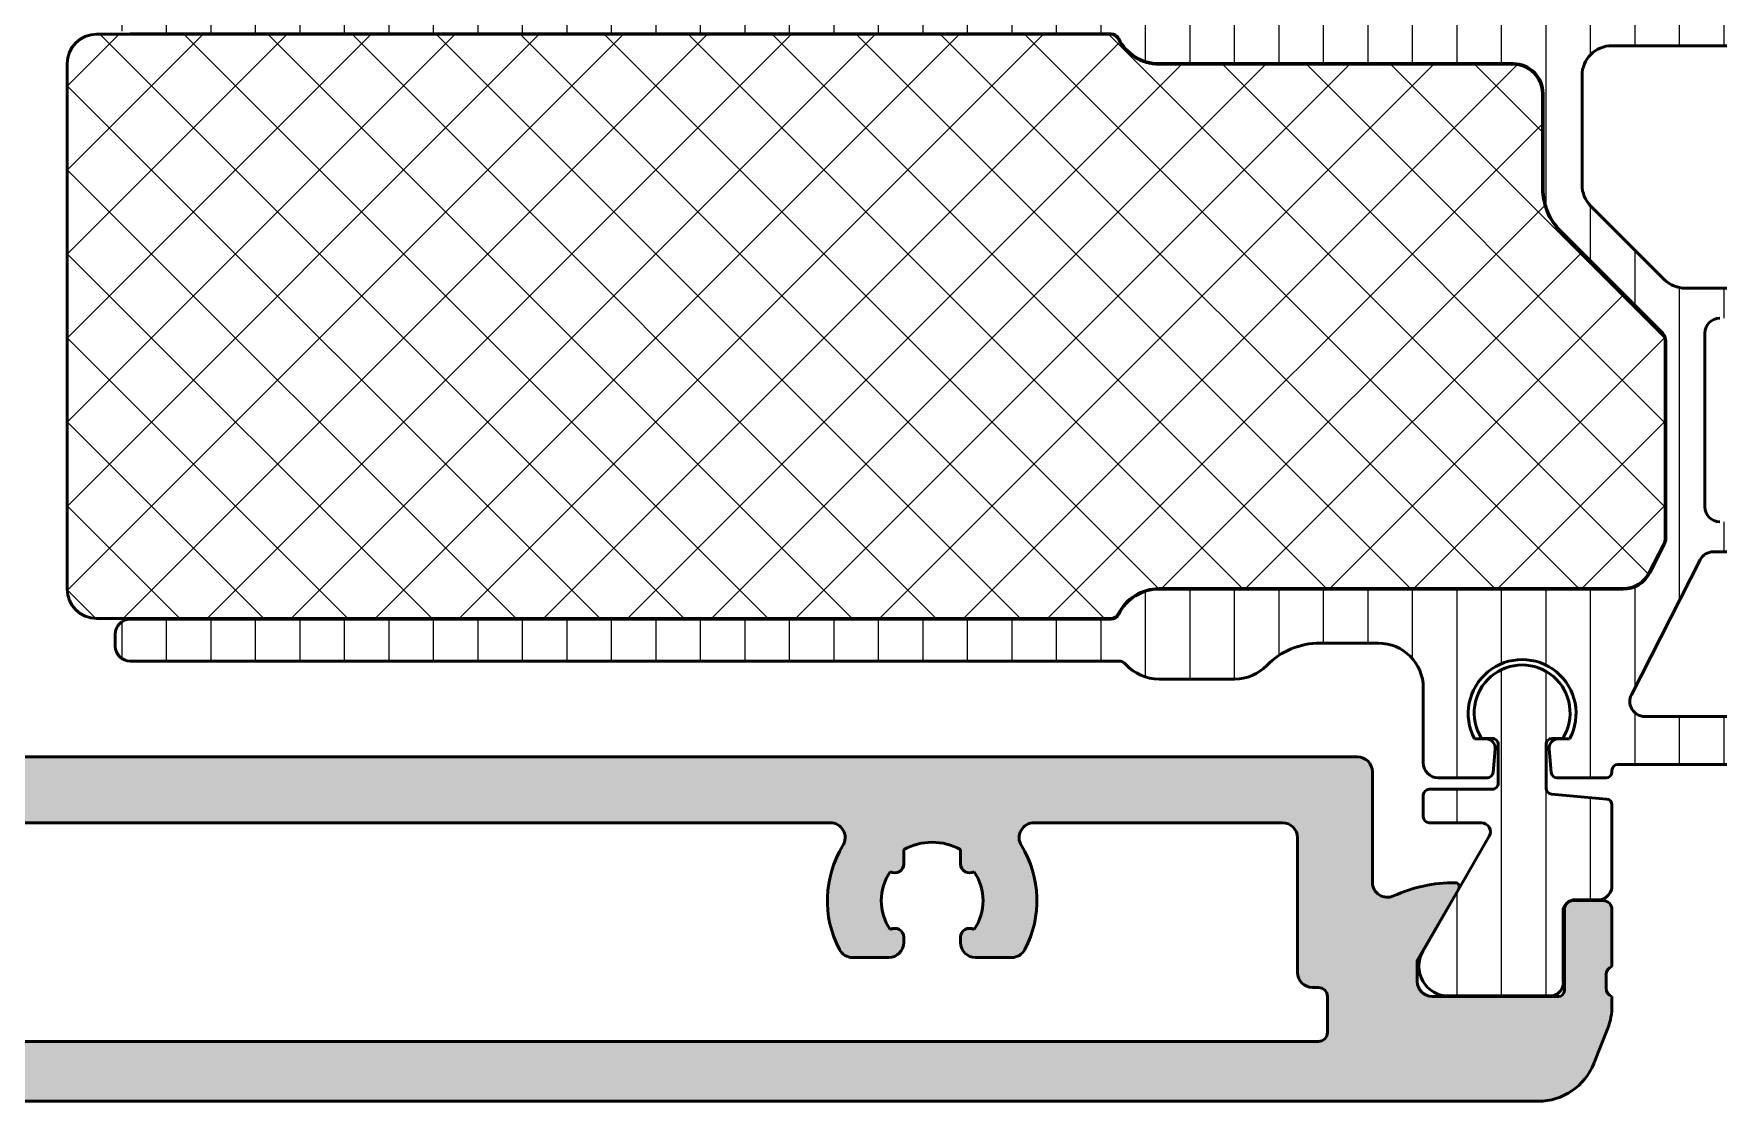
# Model space of a CAD drawing. Extents: x -30 to 140, y 11 to 85.
# Drawn here: x 55 to 111.3, y 11 to 46.6 of the extents above; entities that cross this region are included whole.
import ezdxf

# ---------------------------------------------------------------- set-up
doc = ezdxf.new("R2010")
doc.units = 0
for name, color, linetype, lineweight in [('0S-Alu contour', 7, 'Continuous', 50), ('0S-Alu hatch', 252, 'Continuous', 25), ('0S-Plastic contour', 254, 'Continuous', 50), ('0S-Plastic hatch', 253, 'Continuous', 25), ('0S-PT contour', 91, 'Continuous', 50), ('0S-PT hatch', 103, 'Continuous', 25)]:
    doc.layers.add(name, color=color, linetype=linetype, lineweight=lineweight)
pattern_1 = [(90, (0, 0), (-1.4859, 0), [])]

# ---------------------------------------------------------------- blocks, each defined once
blk = doc.blocks.new('278043__9C5BDE03_9BE9_496C_AF27_26D7BE25291F___FCA5C47A_2020_4D31_AAB7_E53B7F5C447A_')
at = {"layer": '0S-Plastic hatch'}
h = blk.add_hatch(dxfattribs=at)
h.set_pattern_fill('ANSI31', color=256, scale=0.4680000000000001, angle=45, style=0)
h.set_pattern_definition(pattern_1)
edge = h.paths.add_edge_path()
edge.add_line((112.0470673802755, 46.91981124402601), (116.5006572187617, 44.34852995191579))
edge.add_ellipse((116.4006572187618, 44.17532487115889), major_axis=(-0.1999999999999883, 0), ratio=1, start_angle=180, end_angle=240.00000000000938, ccw=False)
edge.add_line((116.6006572187617, 44.17532487115889), (116.6006572187617, 33.7203090151069))
edge.add_ellipse((115.6006572187617, 33.72030901510818), major_axis=(-1.000000000000056, 0), ratio=1, start_angle=177.4999999999268, end_angle=180, ccw=False)
edge.add_line((116.5997054403435, 33.67668962774156), (116.1424136980887, 23.20298677590379))
edge.add_ellipse((115.1433654765069, 23.2466061632691), major_axis=(-0.999999999999943, 0), ratio=1, start_angle=90, end_angle=177.5000000000015, ccw=False)
edge.add_line((115.1433654765069, 22.24660616326916), (107.9006572187617, 22.24660616326913))
edge.add_arc((107.9006572187617, 22.04660616326914), 0.1999999999999886, 90, 180)
edge.add_line((107.7006572187617, 22.04660616326914), (107.7006572187617, 21.99660616326913))
edge.add_ellipse((107.5006572187617, 21.99660616326913), major_axis=(-0.1999999999999886, 0), ratio=1, start_angle=90, end_angle=180, ccw=False)
edge.add_line((107.5006572187617, 21.79660616326914), (105.8702661658281, 21.79660616326913))
edge.add_ellipse((105.8702661658281, 21.99660616326911), major_axis=(-0.1999999999999886, 0), ratio=1, start_angle=4.999999999996703, end_angle=90, ccw=False)
edge.add_line((105.6710272262098, 21.97917501471959), (105.6017988093342, 22.77045944044482))
edge.add_ellipse((105.9006572187617, 22.79660616326913), major_axis=(-0.299999999999987, 0), ratio=1, start_angle=-90, end_angle=5.000000000002217, ccw=False)
edge.add_line((105.9006572187617, 23.09660616326912), (106.287320384024, 23.09660616326912))
edge.add_arc((104.7006572187617, 23.94660616326913), 1.800000000000008, 331.8213572594702, 568.17864274053)
edge.add_line((103.1139940534995, 23.09660616326912), (103.5006572187617, 23.09660616326912))
edge.add_ellipse((103.5006572187617, 22.79660616326913), major_axis=(-0.29999999999999, 0), ratio=1, start_angle=174.9999999999979, end_angle=270, ccw=False)
edge.add_line((103.7995156281892, 22.77045944044482), (103.7302872113136, 21.97917501471959))
edge.add_ellipse((103.5310482716953, 21.99660616326911), major_axis=(-0.1999999999999896, 0), ratio=1, start_angle=90, end_angle=175.0000000000034, ccw=False)
edge.add_line((103.5310482716953, 21.79660616326913), (101.9006572187617, 21.79660616326913))
edge.add_ellipse((101.9006572187617, 22.29660616326913), major_axis=(-0.5, 0), ratio=1, start_angle=0, end_angle=90, ccw=False)
edge.add_line((101.4006572187617, 22.29660616326913), (101.4006572187617, 24.79660616326913))
edge.add_arc((99.90065721876172, 24.79660616326913), 1.5, 0, 90)
edge.add_line((99.90065721876172, 26.29660616326912), (97.95722859017889, 26.29660616326912))
edge.add_arc((97.95722859017891, 23.79660616326913), 2.499999999999985, 90.00000000000063, 135.5729959991945)
edge.add_ellipse((95.10065721876173, 26.59660616326914), major_axis=(-1.500000000000047, 0), ratio=1, start_angle=90, end_angle=135.5729959991947, ccw=False)
edge.add_line((95.10065721876173, 25.0966061632691), (92.57565721876176, 25.09660616326912))
edge.add_ellipse((92.57565721876173, 26.59660616326911), major_axis=(-1.499999999999985, 0), ratio=1, start_angle=41.810314895779584, end_angle=90.00000000000108, ccw=False)
edge.add_arc((91.23401643226188, 25.39660616326911), 0.300000000000018, 41.81031489577684, 90)
edge.add_line((91.23401643226188, 25.69660616326912), (58.22565721876177, 25.69660616326912))
edge.add_ellipse((58.22565721876177, 26.19660616326912), major_axis=(-0.5, 0), ratio=1, start_angle=0, end_angle=90, ccw=False)
edge.add_line((57.72565721876176, 26.19660616326912), (57.72565721876176, 26.59660616326912))
edge.add_ellipse((58.22565721876177, 26.59660616326912), major_axis=(-0.5, 0), ratio=1, start_angle=270, end_angle=360, ccw=False)
edge.add_line((58.22565721876177, 27.09660616326913), (90.96320566910207, 27.09660616326912))
edge.add_arc((90.96320566910202, 27.3966061632691), 0.2999999999999829, 270.0000000000054, 333.6122000387632)
edge.add_ellipse((92.5756572187617, 26.5966061632691), major_axis=(-1.499999999999991, 0), ratio=1, start_angle=269.99999999999784, end_angle=333.61220003875513, ccw=False)
edge.add_line((92.57565721876176, 28.09660616326909), (108.0726157114307, 28.09660616326912))
edge.add_arc((108.0726157114307, 29.09660616326913), 1.000000000000014, 269.9999999999984, 333.0000000000004)
edge.add_line((108.9636222356191, 28.64261566352958), (109.4461604808559, 29.58965029293941))
edge.add_arc((109.0006572187617, 29.8166455428092), 0.500000000000001, 332.9999999999983, 360)
edge.add_line((109.5006572187617, 29.8166455428092), (109.5006572187617, 36.33949938208256))
edge.add_arc((109.0006572187617, 36.33949938208257), 0.5, 0, 44.99999999999942)
edge.add_line((109.354210609355, 36.69305277267584), (105.9864436563886, 40.06081972564221))
edge.add_ellipse((107.4006572187617, 41.4750332880153), major_axis=(-2.000000000000006, 0), ratio=1, start_angle=0, end_angle=44.99999999999977, ccw=False)
edge.add_line((105.4006572187617, 41.4750332880153), (105.4006572187617, 44.64660616326912))
edge.add_arc((104.4006572187617, 44.64660616326912), 1, 0, 90)
edge.add_line((104.4006572187617, 45.64660616326912), (92.57565721876176, 45.64660616326912))
edge.add_ellipse((92.57565721876176, 47.14660616326913), major_axis=(-1.500000000000013, 0), ratio=1, start_angle=26.38779996124339, end_angle=90, ccw=False)
edge.add_arc((90.96320566910208, 46.3466061632691), 0.2999999999999679, 26.38779996124898, 90.00000000000543)
edge.add_line((90.96320566910207, 46.64660616326907), (58.22565721876177, 46.64660616326911))
edge.add_ellipse((58.22565721876177, 47.14660616326912), major_axis=(-0.5, 0), ratio=1, start_angle=0, end_angle=90, ccw=False)
edge.add_line((57.72565721876176, 47.14660616326912), (57.72565721876176, 47.54660616326912))
edge.add_ellipse((58.22565721876177, 47.54660616326912), major_axis=(-0.5, 0), ratio=1, start_angle=270, end_angle=360, ccw=False)
edge.add_line((58.22565721876177, 48.04660616326913), (91.23401643226188, 48.04660616326913))
edge.add_arc((91.23401643226188, 48.34660616326914), 0.3000000000000114, 270, 318.1896851042229)
edge.add_ellipse((92.57565721876176, 47.14660616326913), major_axis=(-1.499999999999993, 0), ratio=1, start_angle=270, end_angle=318.18968510422116, ccw=False)
edge.add_line((92.57565721876176, 48.64660616326912), (95.10065721876173, 48.64660616326911))
edge.add_ellipse((95.10065721876173, 47.14660616326909), major_axis=(-1.500000000000021, 0), ratio=1, start_angle=224.4270040008054, end_angle=270, ccw=False)
edge.add_arc((97.95722859017891, 49.9466061632691), 2.499999999999992, 224.4270040008054, 269.9999999999993)
edge.add_line((97.95722859017889, 47.4466061632691), (102.5006572187617, 47.44660616326913))
edge.add_arc((102.5006572187617, 47.74660616326912), 0.29999999999999, 270.0000000000054, 360)
edge.add_line((102.8006572187617, 47.74660616326912), (102.8006572187617, 47.90000362289069))
edge.add_arc((101.8731864279896, 47.84372602563975), 0.9291766439637967, 3.472368269803575, 19.72559873890161)
edge.add_line((102.7478388402926, 48.15733787704254), (101.398800734616, 50.49394041742098))
edge.add_ellipse((102.2038188556254, 51.00195101824224), major_axis=(-0.9519080552765451, 0), ratio=1, start_angle=-92.82036126181958, end_angle=32.25417384029453, ccw=False)
edge.add_line((102.2506572187617, 51.95270604107362), (105.6006572187617, 51.95270604107362))
edge.add_ellipse((105.6660512639574, 51.54559584293315), major_axis=(-0.4123288670188256, 0), ratio=1, start_angle=171.7747773800912, end_angle=279.1254597523119, ccw=False)
edge.add_line((106.0741386470877, 51.48660616326914), (106.0741386470878, 49.08660616326912))
edge.add_arc((106.4605448254495, 49.1576458910459), 0.3928821421223898, 190.4173450476621, 261.2321391847697)
edge.add_line((106.4006572187617, 48.7693549535211), (107.2006572187617, 48.7693549535211))
edge.add_ellipse((107.2289095641947, 48.2983086679163), major_axis=(-0.4718927825306658, 0), ratio=1, start_angle=178.5789719701519, end_angle=273.4323660506276, ccw=False)
edge.add_line((107.7006572187617, 48.28660616326914), (107.7006572187617, 47.14660616326912))
edge.add_arc((107.9006572187617, 47.14660616326912), 0.1999999999999886, 180, 270)
edge.add_line((107.9006572187617, 46.94660616326912), (111.9470673802755, 46.94660616326912))
edge.add_ellipse((111.9470673802755, 46.74660616326908), major_axis=(-0.2000000000000384, 0), ratio=1, start_angle=239.99999999999932, end_angle=270, ccw=False)
edge = h.paths.add_edge_path()
edge.add_line((115.4006572187617, 44.17532487115892), (112.0451435916288, 46.11263156705356))
edge.add_arc((111.5451435916288, 45.24660616326912), 1.000000000000001, 60.00000000000006, 90)
edge.add_line((111.5451435916288, 46.24660616326912), (107.7006572187617, 46.24660616326912))
edge.add_arc((107.7006572187617, 45.24660616326912), 1, 90, 180)
edge.add_line((106.7006572187617, 45.24660616326912), (106.7006572187617, 41.59929735672722))
edge.add_arc((107.7006572187617, 41.59929735672722), 1, 180, 224.9999999999994)
edge.add_line((106.9935504375752, 40.89219057554069), (109.4462416310333, 38.43949938208258))
edge.add_arc((110.1533484122198, 39.14660616326913), 1.000000000000003, 224.9999999999997, 270)
edge.add_line((110.1533484122198, 38.14660616326913), (114.9006572187617, 38.14660616326911))
edge.add_arc((114.9006572187617, 39.14660616326912), 1.000000000000007, 270, 360)
edge.add_line((115.9006572187617, 39.14660616326912), (115.9006572187617, 43.30929946737447))
edge.add_arc((114.9006572187617, 43.30929946737447), 1, 0, 60.00000000000006)
edge = h.paths.add_edge_path()
edge.add_line((115.5116043271281, 24.8029867759038), (115.6872003305529, 28.82479646958646))
edge.add_arc((115.1876762197619, 28.84660616326911), 0.5000000000000284, 357.5000000000017, 450)
edge.add_line((115.1876762197619, 29.34660616326914), (111.0877478144333, 29.34660616326912))
edge.add_arc((111.0877478144333, 28.84660616326913), 0.4999999999999929, 90, 153.0000000000004)
edge.add_line((110.6422445523391, 29.0736014131389), (108.3493800296142, 24.5736014131389))
edge.add_arc((108.7948832917084, 24.34660616326913), 0.4999999999999914, 153.0000000000004, 270)
edge.add_line((108.7948832917084, 23.84660616326914), (114.5125561055462, 23.84660616326913))
edge.add_arc((114.5125561055463, 24.84660616326914), 1.000000000000007, 269.9999999999968, 357.4999999999999)
edge = h.paths.add_edge_path()
edge.add_line((110.8006572187617, 36.64660616326912), (110.8006572187617, 30.84660616326913))
edge.add_arc((111.3006572187617, 30.84660616326913), 0.5, 180, 270)
edge.add_line((111.3006572187617, 30.34660616326912), (115.2749981055789, 30.34660616326912))
edge.add_arc((115.2749981055789, 30.84660616326914), 0.5000000000000142, 270, 357.4999999999982)
edge.add_line((115.7745222163698, 30.82479646958645), (115.9006572187617, 33.71376299182024))
edge.add_line((115.9006572187617, 33.71376299182024), (115.9006572187617, 36.64660616326911))
edge.add_arc((115.4006572187617, 36.64660616326911), 0.5, 0, 90)
edge.add_line((115.4006572187617, 37.14660616326912), (111.3006572187617, 37.14660616326912))
edge.add_arc((111.3006572187617, 36.64660616326912), 0.5, 90, 180)
at = {"layer": '0S-Alu contour', "color": 7}
for points in [[(111.5451435916288, 46.24660616326912), (107.7006572187617, 46.24660616326912)], [(106.7006572187617, 45.24660616326912), (106.7006572187617, 41.59929735672722)], [(106.9935504375752, 40.89219057554069), (109.4462416310333, 38.43949938208258)], [(110.1533484122198, 38.14660616326913), (114.9006572187617, 38.14660616326911)], [(110.8006572187617, 36.64660616326912), (110.8006572187617, 30.84660616326913)], [(115.1876762197619, 29.34660616326914), (111.0877478144333, 29.34660616326912)], [(110.6422445523391, 29.0736014131389), (108.3493800296142, 24.5736014131389)], [(108.7948832917084, 23.84660616326914), (114.5125561055462, 23.84660616326913)]]:
    blk.add_lwpolyline(points, dxfattribs=at)
for centre, radius, start, end in [((107.7006572187617, 45.24660616326912), 1, 90, 180), ((107.7006572187617, 41.59929735672722), 1, 180, 224.9999999999994), ((110.1533484122198, 39.14660616326913), 1.000000000000003, 224.9999999999997, 270), ((111.3006572187617, 36.64660616326912), 0.5, 90, 180), ((111.3006572187617, 30.84660616326913), 0.5, 180, 270), ((111.0877478144333, 28.84660616326913), 0.4999999999999929, 90, 153.0000000000004), ((108.7948832917084, 24.34660616326913), 0.4999999999999914, 153.0000000000004, 270)]:
    blk.add_arc(centre, radius, start, end, dxfattribs=at)
at = {"layer": '0S-Plastic contour', "color": 7}
for points in [[(90.96320566910207, 46.64660616326907), (58.22565721876177, 46.64660616326911)], [(104.4006572187617, 45.64660616326912), (92.57565721876176, 45.64660616326912)], [(105.4006572187617, 41.4750332880153), (105.4006572187617, 44.64660616326912)], [(109.354210609355, 36.69305277267584), (105.9864436563886, 40.06081972564221)], [(109.5006572187617, 29.8166455428092), (109.5006572187617, 36.33949938208256)], [(108.9636222356191, 28.64261566352958), (109.4461604808559, 29.58965029293941)], [(92.57565721876176, 28.09660616326909), (108.0726157114307, 28.09660616326912)], [(58.22565721876177, 27.09660616326913), (90.96320566910207, 27.09660616326912)], [(57.72565721876176, 26.19660616326912), (57.72565721876176, 26.59660616326912)], [(99.90065721876172, 26.29660616326912), (97.95722859017889, 26.29660616326912)], [(91.23401643226188, 25.69660616326912), (58.22565721876177, 25.69660616326912)], [(95.10065721876173, 25.0966061632691), (92.57565721876176, 25.09660616326912)], [(101.4006572187617, 22.29660616326913), (101.4006572187617, 24.79660616326913)], [(103.1139940534995, 23.09660616326912), (103.5006572187617, 23.09660616326912)], [(105.9006572187617, 23.09660616326912), (106.287320384024, 23.09660616326912)], [(103.7995156281892, 22.77045944044482), (103.7302872113136, 21.97917501471959)], [(105.6710272262098, 21.97917501471959), (105.6017988093342, 22.77045944044482)], [(107.7006572187617, 22.04660616326914), (107.7006572187617, 21.99660616326913)], [(115.1433654765069, 22.24660616326916), (107.9006572187617, 22.24660616326913)], [(103.5310482716953, 21.79660616326913), (101.9006572187617, 21.79660616326913)], [(107.5006572187617, 21.79660616326914), (105.8702661658281, 21.79660616326913)]]:
    blk.add_lwpolyline(points, dxfattribs=at)
for centre, radius, start, end in [((90.96320566910208, 46.3466061632691), 0.2999999999999679, 26.38779996124898, 90.00000000000543), ((104.4006572187617, 44.64660616326912), 1, 0, 90), ((109.0006572187617, 36.33949938208257), 0.5, 0, 44.99999999999942), ((109.0006572187617, 29.8166455428092), 0.500000000000001, 332.9999999999983, 0), ((108.0726157114307, 29.09660616326913), 1.000000000000014, 269.9999999999984, 333.0000000000004), ((90.96320566910202, 27.3966061632691), 0.2999999999999829, 270.0000000000054, 333.6122000387632), ((97.95722859017891, 23.79660616326913), 2.499999999999985, 90.00000000000063, 135.5729959991945), ((99.90065721876172, 24.79660616326913), 1.5, 0, 90), ((91.23401643226188, 25.39660616326911), 0.300000000000018, 41.81031489577684, 90), ((104.7006572187617, 23.94660616326913), 1.800000000000008, 331.8213572594702, 208.17864274053), ((107.9006572187617, 22.04660616326914), 0.1999999999999886, 90, 180)]:
    blk.add_arc(centre, radius, start, end, dxfattribs=at)
at = {"layer": '0S-Plastic contour', "color": 7, "extrusion": (0, 0, -1)}
for centre, radius, start, end in [((-92.57565721876176, 47.14660616326913), 1.500000000000014, 270, 333.6122000387566), ((-107.4006572187617, 41.4750332880153), 2.000000000000006, 315.0000000000002, 0), ((-92.5756572187617, 26.5966061632691), 1.499999999999992, 26.38779996124485, 90.00000000000217), ((-58.22565721876177, 26.59660616326912), 0.5, 0, 90), ((-58.22565721876177, 26.19660616326912), 0.5, 270, 0), ((-92.57565721876173, 26.59660616326911), 1.499999999999985, 269.9999999999989, 318.1896851042204), ((-95.10065721876173, 26.59660616326914), 1.500000000000047, 224.4270040008053, 270), ((-103.5006572187617, 22.79660616326913), 0.29999999999999, 90, 185.0000000000022), ((-105.9006572187617, 22.79660616326913), 0.299999999999987, 354.9999999999978, 90), ((-101.9006572187617, 22.29660616326913), 0.5, 270, 0), ((-103.5310482716953, 21.99660616326911), 0.1999999999999897, 184.9999999999967, 270), ((-105.8702661658281, 21.99660616326911), 0.1999999999999886, 270, 355.0000000000033), ((-107.5006572187617, 21.99660616326913), 0.1999999999999886, 180, 270)]:
    blk.add_arc(centre, radius, start, end, dxfattribs=at)
blk = doc.blocks.new('469790__E13E4C7F_31AE_49F0_831B_5A874413CF0D_')
at = {"layer": '0S-Alu hatch'}
h = blk.add_hatch(color=256, dxfattribs=at)
edge = h.paths.add_edge_path()
edge.add_arc((105.2359435167633, 12.99660616326912), 1.999999999999985, 270, 338.4999999999999)
edge.add_line((107.0967786527273, 12.26360370982053), (107.5614795142471, 13.44331557403116))
edge.add_arc((105.7006443782831, 14.17631802747978), 1.999999999999972, 338.4999999999989, 360)
edge.add_line((107.7006443782831, 14.17631802747978), (107.7006443782831, 14.49660616326913))
edge.add_ellipse((107.8006443782831, 14.77944887574374), major_axis=(-0.2999999999999842, 0), ratio=1, start_angle=0, end_angle=70.52877936550942, ccw=False)
edge.add_line((107.5006443782831, 14.77944887574374), (107.5006443782831, 15.2137634507945))
edge.add_ellipse((107.8006443782831, 15.2137634507945), major_axis=(-0.3000000000000114, 0), ratio=1, start_angle=289.47122063449484, end_angle=360, ccw=False)
edge.add_line((107.7006443782831, 15.49660616326912), (107.7006443782831, 17.39660616326908))
edge.add_arc((107.400644378283, 17.39660616326908), 0.3000000000000398, 0, 89.99999999999459)
edge.add_line((107.400644378283, 17.69660616326912), (106.4106443782831, 17.69660616326912))
edge.add_arc((106.4106443782831, 17.39660616326908), 0.3000000000000398, 90, 180)
edge.add_line((106.1106443782831, 17.39660616326908), (106.1106443782831, 14.69660616326912))
edge.add_ellipse((105.9106443782831, 14.69660616326912), major_axis=(-0.200000000000017, 0), ratio=1, start_angle=90, end_angle=180, ccw=False)
edge.add_line((105.9106443782831, 14.49660616326911), (101.7006443782513, 14.49660616326912))
edge.add_ellipse((101.7006443782513, 14.99660616327178), major_axis=(-0.5000000000026575, 0), ratio=1, start_angle=0, end_angle=89.9999999999967, ccw=False)
edge.add_line((101.2006443782486, 14.99660616327178), (101.2006443782486, 15.69660616327549))
edge.add_line((101.2006443782486, 15.69660616327549), (102.5821398358783, 18.08942648631573))
edge.add_arc((102.462524593607, 18.15848637864025), 0.1381197846490298, 329.9999999999987, 450)
edge.add_arc((102.462524593607, 13.29660616328929), 4.999999999999971, 89.99999999999969, 114.2834416683106)
edge.add_ellipse((100.200644378283, 18.30997807164857), major_axis=(-0.4999999999999989, 0), ratio=1, start_angle=0, end_angle=114.28344166831411, ccw=False)
edge.add_line((99.70064437828307, 18.30997807164857), (99.70064437828312, 21.99660616326913))
edge.add_arc((99.2006443782831, 21.99660616326913), 0.5, 0, 90)
edge.add_line((99.2006443782831, 22.49660616326913), (10.80064437828307, 22.49660616326913))
edge.add_arc((10.80064437828307, 21.99660616326913), 0.5, 90, 180)
edge.add_line((10.30064437828307, 21.99660616326913), (10.30064437828307, 18.30997807164857))
edge.add_ellipse((9.800644378283096, 18.30997807164857), major_axis=(-0.4999999999999716, 0), ratio=1, start_angle=65.71655833168609, end_angle=180, ccw=False)
edge.add_arc((7.538764162959182, 13.29660616328929), 4.99999999999997, 65.71655833168934, 90.00000000000033)
edge.add_arc((7.538764162959154, 18.15848637864025), 0.1381197846490352, 90, 209.9999999999998)
edge.add_line((7.419148920687852, 18.08942648631573), (8.800644378317543, 15.69660616327549))
edge.add_line((8.800644378317543, 15.69660616327549), (8.800644378317543, 14.99660616327178))
edge.add_ellipse((8.300644378314871, 14.99660616327178), major_axis=(-0.5000000000026718, 0), ratio=1, start_angle=90.00000000000318, end_angle=180, ccw=False)
edge.add_line((8.3006443783149, 14.49660616326911), (4.090644378283087, 14.49660616326912))
edge.add_ellipse((4.090644378283059, 14.69660616326912), major_axis=(-0.2000000000000028, 0), ratio=1, start_angle=0, end_angle=90.00000000000807, ccw=False)
edge.add_line((3.890644378283056, 14.69660616326912), (3.89064437828307, 17.39660616326908))
edge.add_arc((3.59064437828303, 17.39660616326908), 0.3000000000000398, 0, 90)
edge.add_line((3.59064437828303, 17.69660616326912), (2.600644378283135, 17.69660616326912))
edge.add_arc((2.600644378283135, 17.39660616326907), 0.3000000000000682, 90, 180)
edge.add_line((2.300644378283067, 17.39660616326907), (2.300644378283067, 15.49660616326912))
edge.add_ellipse((2.200644378283072, 15.21376345079447), major_axis=(-0.3000000000000243, 0), ratio=1, start_angle=180, end_angle=250.5287793655121, ccw=False)
edge.add_line((2.500644378283098, 15.21376345079447), (2.500644378283084, 14.77944887574374))
edge.add_ellipse((2.200644378283101, 14.77944887574375), major_axis=(-0.2999999999999829, 0), ratio=1, start_angle=109.4712206344833, end_angle=180, ccw=False)
edge.add_line((2.30064437828306, 14.49660616326913), (2.300644378283067, 14.17631802747979))
edge.add_arc((4.300644378283067, 14.17631802747975), 2, 180, 201.4999999999986)
edge.add_line((2.439809242319, 13.4433155740312), (2.904510103838845, 12.26360370982051))
edge.add_arc((4.765345239802883, 12.99660616326909), 1.999999999999982, 201.4999999999997, 270)
edge.add_line((4.765345239802883, 10.9966061632691), (105.2359435167633, 10.99660616326912))
edge = h.paths.add_edge_path()
edge.add_arc((12.30064437828306, 15.29660616326913), 0.5, 270, 360)
edge.add_line((12.80064437828307, 15.29660616326913), (12.80064437828307, 19.79660616326913))
edge.add_ellipse((13.30064437828307, 19.79660616326913), major_axis=(-0.5, 0), ratio=1, start_angle=270, end_angle=360, ccw=False)
edge.add_line((13.30064437828307, 20.29660616326913), (21.59623547217322, 20.29660616326913))
edge.add_ellipse((21.59623547217322, 19.79660616326913), major_axis=(-0.4999999999999997, 0), ratio=1, start_angle=148.3317567464599, end_angle=270, ccw=False)
edge.add_arc((25.00064437828309, 17.69660616326914), 3.500000000000017, 148.3317567464584, 207.8181392846536)
edge.add_arc((22.34734454599874, 16.29660616326914), 0.5000000000000046, 207.8181392846542, 270)
edge.add_line((22.34734454599874, 15.79660616326914), (23.55064437828307, 15.79660616326914))
edge.add_arc((23.55064437828307, 16.29660616326914), 0.5, 270, 360)
edge.add_line((24.05064437828307, 16.29660616326914), (24.05064437828304, 16.47186129187756))
edge.add_arc((23.75064437828306, 16.47186129187756), 0.2999999999999829, 0, 119.9377964112664)
edge.add_ellipse((25.00064437828306, 17.69660616326914), major_axis=(-1.700000000000005, 0), ratio=1, start_angle=-34.57708161194631, end_angle=34.57708161194671, ccw=False)
edge.add_arc((23.75064437828306, 18.92135103466072), 0.2999999999999825, 240.0622035887349, 360)
edge.add_line((24.05064437828304, 18.92135103466072), (24.05064437828304, 19.39954479986176))
edge.add_ellipse((25.00064437828306, 17.69660616326914), major_axis=(-1.949999999999976, 0), ratio=1, start_angle=240.8446345737171, end_angle=299.1553654262837, ccw=False)
edge.add_line((25.95064437828304, 19.39954479986176), (25.95064437828308, 18.92135103466072))
edge.add_arc((26.25064437828306, 18.92135103466072), 0.2999999999999829, 180, 299.9377964112664)
edge.add_ellipse((25.00064437828306, 17.69660616326914), major_axis=(-1.700000000000005, 0), ratio=1, start_angle=145.4229183880537, end_angle=214.5770816119467, ccw=False)
edge.add_arc((26.25064437828306, 16.47186129187754), 0.3000000000000072, 60.0622035887363, 180)
edge.add_line((25.95064437828305, 16.47186129187754), (25.95064437828304, 16.29660616326917))
edge.add_arc((26.45064437828305, 16.29660616326914), 0.5, 180, 270)
edge.add_line((26.45064437828305, 15.79660616326914), (27.6539442105674, 15.79660616326914))
edge.add_arc((27.6539442105674, 16.29660616326913), 0.4999999999999716, 270, 332.1818607153462)
edge.add_arc((25.00064437828303, 17.69660616326912), 3.500000000000018, 332.1818607153466, 391.6682432535413)
edge.add_ellipse((28.40505328439289, 19.79660616326913), major_axis=(-0.5, 0), ratio=1, start_angle=-90, end_angle=31.66824325354378, ccw=False)
edge.add_line((28.40505328439289, 20.29660616326913), (81.59623547217325, 20.29660616326913))
edge.add_ellipse((81.5962354721732, 19.79660616326914), major_axis=(-0.5000000000000071, 0), ratio=1, start_angle=148.3317567464585, end_angle=269.99999999999676, ccw=False)
edge.add_arc((85.00064437828308, 17.69660616326915), 3.50000000000001, 148.3317567464586, 207.818139284654)
edge.add_arc((82.34734454599877, 16.29660616326914), 0.5000000000000046, 207.8181392846538, 270)
edge.add_line((82.34734454599877, 15.79660616326914), (83.55064437828312, 15.79660616326914))
edge.add_arc((83.55064437828312, 16.29660616326914), 0.5, 270, 360)
edge.add_line((84.05064437828312, 16.29660616326914), (84.05064437828305, 16.47186129187756))
edge.add_arc((83.75064437828308, 16.47186129187757), 0.2999999999999545, 0, 119.937796411263)
edge.add_ellipse((85.00064437828313, 17.69660616326914), major_axis=(-1.700000000000005, 0), ratio=1, start_angle=-34.57708161194631, end_angle=34.57708161194671, ccw=False)
edge.add_arc((83.75064437828308, 18.9213510346607), 0.2999999999999807, 240.0622035887383, 360)
edge.add_line((84.05064437828305, 18.9213510346607), (84.05064437828305, 19.39954479986176))
edge.add_ellipse((85.00064437828308, 17.69660616326911), major_axis=(-1.950000000000015, 0), ratio=1, start_angle=240.8446345737167, end_angle=299.1553654262833, ccw=False)
edge.add_line((85.95064437828312, 19.39954479986176), (85.95064437828312, 18.92135103466072))
edge.add_arc((86.25064437828313, 18.92135103466072), 0.2999999999999829, 180, 299.9377964112664)
edge.add_ellipse((85.00064437828313, 17.69660616326914), major_axis=(-1.700000000000005, 0), ratio=1, start_angle=145.4229183880537, end_angle=214.5770816119467, ccw=False)
edge.add_arc((86.25064437828313, 16.47186129187754), 0.3000000000000072, 60.0622035887363, 180)
edge.add_line((85.95064437828312, 16.47186129187754), (85.95064437828312, 16.29660616326917))
edge.add_arc((86.4506443782831, 16.29660616326914), 0.5, 180, 270)
edge.add_line((86.4506443782831, 15.79660616326914), (87.6539442105674, 15.79660616326914))
edge.add_arc((87.6539442105674, 16.29660616326914), 0.5, 270, 332.1818607153462)
edge.add_arc((85.00064437828308, 17.69660616326915), 3.500000000000005, 332.181860715346, 391.6682432535415)
edge.add_ellipse((88.40505328439295, 19.79660616326913), major_axis=(-0.5, 0), ratio=1, start_angle=-90, end_angle=31.668243253539288, ccw=False)
edge.add_line((88.40505328439295, 20.29660616326913), (96.7006443782831, 20.29660616326913))
edge.add_ellipse((96.7006443782831, 19.79660616326913), major_axis=(-0.5, 0), ratio=1, start_angle=180, end_angle=270, ccw=False)
edge.add_line((97.20064437828312, 19.79660616326913), (97.20064437828312, 15.29660616326913))
edge.add_arc((97.7006443782831, 15.29660616326913), 0.5, 180, 270)
edge.add_line((97.7006443782831, 14.79660616326913), (97.9006443782486, 14.79660616326913))
edge.add_ellipse((97.9006443782486, 14.49660616326912), major_axis=(-0.3000000000000114, 0), ratio=1, start_angle=180, end_angle=270, ccw=False)
edge.add_line((98.20064437824861, 14.49660616326912), (98.20064437824861, 13.29660616326914))
edge.add_ellipse((97.9006443782486, 13.29660616326916), major_axis=(-0.3000000000000114, 0), ratio=1, start_angle=90, end_angle=180, ccw=False)
edge.add_line((97.9006443782486, 12.99660616326915), (12.10064437831752, 12.99660616326912))
edge.add_ellipse((12.10064437831752, 13.29660616326913), major_axis=(-0.3000000000000114, 0), ratio=1, start_angle=0, end_angle=90, ccw=False)
edge.add_line((11.80064437831751, 13.29660616326913), (11.80064437831751, 14.49660616326913))
edge.add_ellipse((12.10064437831752, 14.49660616326912), major_axis=(-0.3000000000000114, 0), ratio=1, start_angle=270, end_angle=360, ccw=False)
edge.add_line((12.10064437831752, 14.79660616326913), (12.30064437828306, 14.79660616326913))
at = {"layer": '0S-Alu contour', "color": 7}
for points in [[(99.2006443782831, 22.49660616326913), (10.80064437828307, 22.49660616326913)], [(99.70064437828307, 18.30997807164857), (99.70064437828312, 21.99660616326913)], [(28.40505328439289, 20.29660616326913), (81.59623547217325, 20.29660616326913)], [(88.40505328439295, 20.29660616326913), (96.7006443782831, 20.29660616326913)], [(97.20064437828312, 19.79660616326913), (97.20064437828312, 15.29660616326913)], [(84.05064437828305, 18.9213510346607), (84.05064437828305, 19.39954479986176)], [(85.95064437828312, 19.39954479986176), (85.95064437828312, 18.92135103466072)], [(101.2006443782486, 14.99660616327178), (101.2006443782486, 15.69660616327549), (102.5821398358783, 18.08942648631573)], [(107.400644378283, 17.69660616326912), (106.4106443782831, 17.69660616326912)], [(106.1106443782831, 17.39660616326908), (106.1106443782831, 14.69660616326912)], [(107.7006443782831, 15.49660616326912), (107.7006443782831, 17.39660616326908)], [(84.05064437828312, 16.29660616326914), (84.05064437828305, 16.47186129187756)], [(85.95064437828312, 16.47186129187754), (85.95064437828312, 16.29660616326917)], [(82.34734454599877, 15.79660616326914), (83.55064437828312, 15.79660616326914)], [(86.4506443782831, 15.79660616326914), (87.6539442105674, 15.79660616326914)], [(107.5006443782831, 14.77944887574374), (107.5006443782831, 15.2137634507945)], [(97.7006443782831, 14.79660616326913), (97.9006443782486, 14.79660616326913)], [(98.20064437824861, 14.49660616326912), (98.20064437824861, 13.29660616326914)], [(105.9106443782831, 14.49660616326911), (101.7006443782513, 14.49660616326912)], [(107.7006443782831, 14.17631802747978), (107.7006443782831, 14.49660616326913)], [(97.9006443782486, 12.99660616326915), (12.10064437831752, 12.99660616326912)], [(107.0967786527273, 12.26360370982053), (107.5614795142471, 13.44331557403116)], [(4.765345239802883, 10.9966061632691), (105.2359435167633, 10.99660616326912)]]:
    blk.add_lwpolyline(points, dxfattribs=at)
for centre, radius, start, end in [((99.2006443782831, 21.99660616326913), 0.5, 0, 90), ((85.00064437828308, 17.69660616326915), 3.50000000000001, 148.3317567464586, 207.818139284654), ((85.00064437828308, 17.69660616326915), 3.500000000000005, 332.181860715346, 31.66824325354151), ((83.75064437828308, 18.9213510346607), 0.2999999999999807, 240.0622035887383, 0), ((86.25064437828313, 18.92135103466072), 0.2999999999999829, 180, 299.9377964112664), ((102.462524593607, 13.29660616328929), 4.999999999999971, 89.99999999999969, 114.2834416683106), ((102.462524593607, 18.15848637864025), 0.1381197846490298, 329.9999999999987, 90), ((106.4106443782831, 17.39660616326908), 0.3000000000000398, 90, 180), ((107.400644378283, 17.39660616326908), 0.3000000000000398, 0, 89.99999999999459), ((83.75064437828308, 16.47186129187757), 0.2999999999999545, 0, 119.937796411263), ((86.25064437828313, 16.47186129187754), 0.3000000000000072, 60.0622035887363, 180), ((82.34734454599877, 16.29660616326914), 0.5000000000000046, 207.8181392846538, 270), ((83.55064437828312, 16.29660616326914), 0.5, 270, 0), ((86.4506443782831, 16.29660616326914), 0.5, 180, 270), ((87.6539442105674, 16.29660616326914), 0.5, 270, 332.1818607153462), ((97.7006443782831, 15.29660616326913), 0.5, 180, 270), ((105.7006443782831, 14.17631802747978), 1.999999999999972, 338.4999999999989, 0), ((105.2359435167633, 12.99660616326912), 1.999999999999985, 270, 338.4999999999999)]:
    blk.add_arc(centre, radius, start, end, dxfattribs=at)
at = {"layer": '0S-Alu contour', "color": 7, "extrusion": (0, 0, -1)}
for centre, radius, start, end in [((-81.5962354721732, 19.79660616326914), 0.5000000000000071, 90.00000000000325, 211.6682432535415), ((-88.40505328439295, 19.79660616326913), 0.5, 328.3317567464607, 90), ((-96.7006443782831, 19.79660616326913), 0.5, 90, 180), ((-85.00064437828308, 17.69660616326911), 1.950000000000015, 60.84463457371671, 119.1553654262833), ((-85.00064437828313, 17.69660616326914), 1.700000000000005, 325.4229183880533, 34.57708161194628), ((-85.00064437828313, 17.69660616326914), 1.700000000000005, 145.4229183880533, 214.5770816119463), ((-100.200644378283, 18.30997807164857), 0.4999999999999989, 245.7165583316859, 0), ((-107.8006443782831, 15.2137634507945), 0.3000000000000114, 0, 70.52877936550517), ((-97.9006443782486, 14.49660616326912), 0.3000000000000114, 90, 180), ((-101.7006443782513, 14.99660616327178), 0.5000000000026575, 270.0000000000033, 0), ((-105.9106443782831, 14.69660616326912), 0.200000000000017, 180, 270), ((-107.8006443782831, 14.77944887574374), 0.2999999999999842, 289.4712206344906, 0), ((-97.9006443782486, 13.29660616326916), 0.3000000000000114, 180, 270)]:
    blk.add_arc(centre, radius, start, end, dxfattribs=at)
blk = doc.blocks.new('475310__F6BC2E97_4FF3_4466_85D1_07337743D1AC_')
at = {"layer": '0S-PT hatch'}
h = blk.add_hatch(dxfattribs=at)
h.set_pattern_fill('ANSI37', color=256, scale=0.625, angle=90, style=0)
h.set_pattern_definition([(135, (0, 0), (-1.403165018917055, -1.403165018917055), []), (225, (0, 0), (1.403165018917055, -1.403165018917055), [])])
edge = h.paths.add_edge_path()
edge.add_arc((57.10065721876171, 45.6466061632691), 0.9799999999999897, 90, 180)
edge.add_line((56.12065721876172, 45.64660616326911), (56.12065721876172, 28.09660616326912))
edge.add_arc((57.10065721876171, 28.09660616326913), 0.9800000000000181, 180, 270)
edge.add_line((57.10065721876171, 27.11660616326911), (90.96320566910202, 27.11660616326916))
edge.add_arc((90.96320566910202, 27.39660616326911), 0.279999999999923, 270, 333.612200038758)
edge.add_ellipse((92.57565721876168, 26.59660616326906), major_axis=(-1.52000000000004, 0), ratio=1, start_angle=269.99999999999784, end_angle=333.6122000387545, ccw=False)
edge.add_line((92.57565721876173, 28.11660616326911), (108.0726157114307, 28.11660616326911))
edge.add_arc((108.0726157114307, 29.09660616326908), 0.9799999999999826, 270.0000000000017, 333.0000000000002)
edge.add_line((108.9458021051352, 28.65169547352434), (109.4283403503721, 29.5987301029342))
edge.add_arc((109.0006572187617, 29.81664554280915), 0.4800000000000157, 333.0000000000052, 360)
edge.add_line((109.4806572187617, 29.81664554280915), (109.4806572187617, 36.33949938208255))
edge.add_arc((109.0006572187617, 36.33949938208254), 0.4800000000000182, 0, 45.00000000000119)
edge.add_line((109.3400684737313, 36.67891063705211), (105.9723015207649, 40.04667759001848))
edge.add_ellipse((107.4006572187617, 41.47503328801533), major_axis=(-2.020000000000008, 0), ratio=1, start_angle=0, end_angle=45.00000000000108, ccw=False)
edge.add_line((105.3806572187617, 41.47503328801533), (105.3806572187617, 44.64660616326911))
edge.add_arc((104.4006572187617, 44.64660616326911), 0.9799999999999897, 0, 90)
edge.add_line((104.4006572187617, 45.6266061632691), (92.57565721876173, 45.6266061632691))
edge.add_ellipse((92.5756572187617, 47.14660616326914), major_axis=(-1.520000000000038, 0), ratio=1, start_angle=26.387799961244525, end_angle=90.00000000000108, ccw=False)
edge.add_arc((90.963205669102, 46.34660616326913), 0.2799999999999766, 26.38779996123682, 89.99999999999419)
edge.add_line((90.96320566910202, 46.62660616326911), (57.10065721876171, 46.6266061632691))
at = {"layer": '0S-PT contour', "color": 7}
for points in [[(90.96320566910202, 46.62660616326911), (57.10065721876171, 46.6266061632691)], [(56.12065721876172, 45.64660616326911), (56.12065721876172, 28.09660616326912)], [(104.4006572187617, 45.6266061632691), (92.57565721876173, 45.6266061632691)], [(105.3806572187617, 41.47503328801533), (105.3806572187617, 44.64660616326911)], [(109.3400684737313, 36.67891063705211), (105.9723015207649, 40.04667759001848)], [(109.4806572187617, 29.81664554280915), (109.4806572187617, 36.33949938208255)], [(108.9458021051352, 28.65169547352434), (109.4283403503721, 29.5987301029342)], [(92.57565721876173, 28.11660616326911), (108.0726157114307, 28.11660616326911)], [(57.10065721876171, 27.11660616326911), (90.96320566910202, 27.11660616326916)]]:
    blk.add_lwpolyline(points, dxfattribs=at)
for centre, radius, start, end in [((57.10065721876171, 45.6466061632691), 0.9799999999999897, 90, 180), ((90.963205669102, 46.34660616326913), 0.2799999999999766, 26.38779996123682, 89.99999999999419), ((104.4006572187617, 44.64660616326911), 0.9799999999999897, 0, 90), ((109.0006572187617, 36.33949938208254), 0.4800000000000182, 0, 45.00000000000119), ((109.0006572187617, 29.81664554280915), 0.4800000000000157, 333.0000000000052, 0), ((108.0726157114307, 29.09660616326908), 0.9799999999999826, 270.0000000000017, 333.0000000000002), ((57.10065721876171, 28.09660616326913), 0.9800000000000181, 180, 270), ((90.96320566910202, 27.39660616326911), 0.279999999999923, 270, 333.612200038758)]:
    blk.add_arc(centre, radius, start, end, dxfattribs=at)
at = {"layer": '0S-PT contour', "color": 7, "extrusion": (0, 0, -1)}
for centre, radius, start, end in [((-92.5756572187617, 47.14660616326914), 1.520000000000038, 269.9999999999989, 333.6122000387555), ((-107.4006572187617, 41.47503328801533), 2.020000000000008, 314.999999999999, 0), ((-92.57565721876168, 26.59660616326906), 1.520000000000041, 26.38779996124549, 90.00000000000216)]:
    blk.add_arc(centre, radius, start, end, dxfattribs=at)
blk = doc.blocks.new('278043__DED149A6_0BEE_45B9_9C75_99E33F746A67___FFA58718_D591_4FA1_A837_8CEB22AF0324_')
at = {"layer": '0S-Plastic hatch'}
h = blk.add_hatch(dxfattribs=at)
h.set_pattern_fill('ANSI31', color=256, scale=0.4680000000000001, angle=45, style=0)
h.set_pattern_definition(pattern_1)
edge = h.paths.add_edge_path()
edge.add_line((107.7006572187617, 18.20660616326911), (107.7006572187617, 20.8908648687086))
edge.add_arc((107.5006572187617, 20.8908648687086), 0.1999999999999886, 0, 85.00000000000323)
edge.add_line((107.5180883673112, 21.09010380832694), (105.6832260702122, 21.25063345845425))
edge.add_ellipse((105.7006572187617, 21.44987239807259), major_axis=(-0.1999999999999922, 0), ratio=1, start_angle=0, end_angle=84.99999999999511, ccw=False)
edge.add_line((105.5006572187618, 21.44987239807259), (105.5006572187617, 22.91660616326912))
edge.add_ellipse((105.7006572187617, 22.91660616326913), major_axis=(-0.1999999999999886, 0), ratio=1, start_angle=270, end_angle=360, ccw=False)
edge.add_line((105.7006572187617, 23.11660616326912), (106.0562013899343, 23.11660616326912))
edge.add_arc((104.7006572187617, 23.96660616326912), 1.599999999999997, 327.9100487437199, 572.0899512562801)
edge.add_line((103.3451130475891, 23.11660616326912), (103.7006572187617, 23.11660616326912))
edge.add_ellipse((103.7006572187617, 22.91660616326911), major_axis=(-0.2000000000000099, 0), ratio=1, start_angle=180, end_angle=270.00000000000813, ccw=False)
edge.add_line((103.9006572187618, 22.91660616326911), (103.9006572187617, 21.61660616326912))
edge.add_ellipse((103.7006572187617, 21.61660616326913), major_axis=(-0.1999999999999886, 0), ratio=1, start_angle=89.99999999999193, end_angle=180, ccw=False)
edge.add_line((103.7006572187617, 21.41660616326914), (101.6006572187617, 21.41660616326913))
edge.add_arc((101.6006572187617, 21.21660616326913), 0.2000000000000028, 90, 180)
edge.add_line((101.4006572187617, 21.21660616326913), (101.4006572187617, 20.49660616326912))
edge.add_arc((101.6006572187617, 20.49660616326912), 0.1999999999999886, 180, 270)
edge.add_line((101.6006572187617, 20.29660616326913), (103.3418492275301, 20.29660616326912))
edge.add_ellipse((103.3401123999824, 19.99359788971259), major_axis=(-0.3030132512178938, 0), ratio=1, start_angle=150.8999059778648, end_angle=269.6715871905508, ccw=False)
edge.add_line((103.6048767202809, 19.84623139043083), (101.3899150614727, 16.00355587948279))
edge.add_arc((102.239804804486, 15.50055662329355), 0.987583326614018, 149.3812305381043, 270.6296279348276)
edge.add_line((102.2506572187617, 14.51303292630679), (105.6006572187617, 14.51303292630678))
edge.add_arc((105.6268234375103, 14.96348906248072), 0.4512154713885075, 266.6755229955034, 365.4834181904609)
edge.add_line((106.0759740995825, 15.00660616326911), (106.0759740995825, 17.40660616326912))
edge.add_ellipse((106.447145057039, 17.34587753047472), major_axis=(-0.376106163868924, 0), ratio=1, start_angle=277.1000861246172, end_angle=350.707959212324, ccw=False)
edge.add_line((106.4006572187617, 17.71909961903929), (107.2006572187617, 17.71909961903928))
edge.add_arc((107.2213527680669, 18.19803378606613), 0.479381103201562, 267.5256924729235, 361.024627819538)
at = {"layer": '0S-Plastic contour', "color": 7}
for points in [[(103.3451130475891, 23.11660616326912), (103.7006572187617, 23.11660616326912)], [(105.7006572187617, 23.11660616326912), (106.0562013899343, 23.11660616326912)], [(103.9006572187618, 22.91660616326911), (103.9006572187617, 21.61660616326912)], [(105.5006572187618, 21.44987239807259), (105.5006572187617, 22.91660616326912)], [(103.7006572187617, 21.41660616326914), (101.6006572187617, 21.41660616326913)], [(101.4006572187617, 21.21660616326913), (101.4006572187617, 20.49660616326912)], [(107.5180883673112, 21.09010380832694), (105.6832260702122, 21.25063345845425)], [(107.7006572187617, 18.20660616326911), (107.7006572187617, 20.8908648687086)], [(101.6006572187617, 20.29660616326913), (103.3418492275301, 20.29660616326912)], [(103.6048767202809, 19.84623139043083), (101.3899150614727, 16.00355587948279)], [(106.4006572187617, 17.71909961903929), (107.2006572187617, 17.71909961903928)], [(106.0759740995825, 15.00660616326911), (106.0759740995825, 17.40660616326912)], [(102.2506572187617, 14.51303292630679), (105.6006572187617, 14.51303292630678)]]:
    blk.add_lwpolyline(points, dxfattribs=at)
for centre, radius, start, end in [((104.7006572187617, 23.96660616326912), 1.599999999999997, 327.9100487437199, 212.0899512562801), ((101.6006572187617, 21.21660616326913), 0.2000000000000028, 90, 180), ((107.5006572187617, 20.8908648687086), 0.1999999999999886, 0, 85.00000000000323), ((101.6006572187617, 20.49660616326912), 0.1999999999999886, 180, 270), ((107.2213527680669, 18.19803378606613), 0.479381103201562, 267.5256924729235, 1.024627819537999), ((102.239804804486, 15.50055662329355), 0.987583326614018, 149.3812305381043, 270.6296279348276), ((105.6268234375103, 14.96348906248072), 0.4512154713885075, 266.6755229955034, 5.483418190460943)]:
    blk.add_arc(centre, radius, start, end, dxfattribs=at)
at = {"layer": '0S-Plastic contour', "color": 7, "extrusion": (0, 0, -1)}
for centre, radius, start, end in [((-103.7006572187617, 22.91660616326911), 0.2000000000000099, 89.99999999999186, 180), ((-105.7006572187617, 22.91660616326913), 0.1999999999999886, 0, 90), ((-103.7006572187617, 21.61660616326913), 0.1999999999999886, 180, 270.0000000000081), ((-105.7006572187617, 21.44987239807259), 0.1999999999999922, 275.0000000000049, 0), ((-103.3401123999824, 19.99359788971259), 0.3030132512178938, 90.32841280944923, 209.1000940221353), ((-106.447145057039, 17.34587753047472), 0.376106163868924, 9.29204078767601, 82.89991387538281)]:
    blk.add_arc(centre, radius, start, end, dxfattribs=at)
blk = doc.blocks.new('475310__6BF290AA_A9A4_431C_AF21_7E28B311D28F_')
at = {"layer": '0S-Alu contour', "color": 7}
blk.add_blockref('469790__E13E4C7F_31AE_49F0_831B_5A874413CF0D_', (0, 0), dxfattribs=at)
at = {"layer": '0S-Plastic contour', "color": 7}
for name in ['278043__9C5BDE03_9BE9_496C_AF27_26D7BE25291F___FCA5C47A_2020_4D31_AAB7_E53B7F5C447A_', '278043__DED149A6_0BEE_45B9_9C75_99E33F746A67___FFA58718_D591_4FA1_A837_8CEB22AF0324_']:
    blk.add_blockref(name, (0, 0), dxfattribs=at)
at = {"layer": '0S-PT contour', "color": 7}
blk.add_blockref('475310__F6BC2E97_4FF3_4466_85D1_07337743D1AC_', (0, 0), dxfattribs=at)

msp = doc.modelspace()

# ---------------------------------------------------------------- block references
at = {"layer": '0S-Alu contour', "color": 7}
msp.add_blockref('475310__6BF290AA_A9A4_431C_AF21_7E28B311D28F_', (0, 0), dxfattribs=at)

doc.saveas('drawing.dxf')
